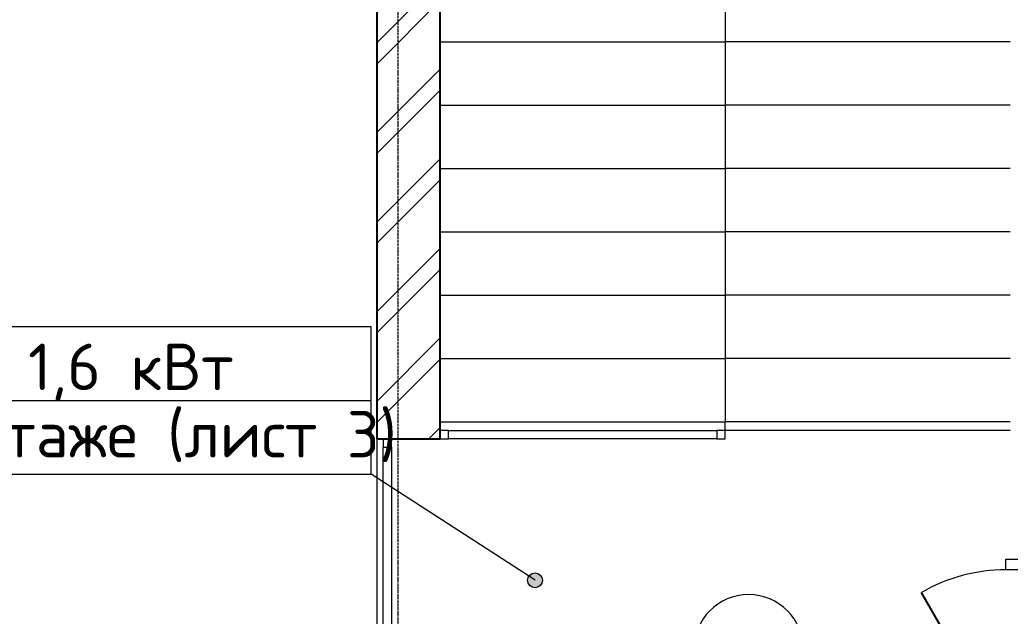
# Model space of a CAD drawing. Header units: millimetres. Extents: x -5016 to 22834, y -6019 to 18943.
# Drawn here: x 7710 to 12400, y 10180 to 13004 of the extents above; entities that cross this region are included whole.
import ezdxf
from ezdxf.enums import TextEntityAlignment as Align

# ---------------------------------------------------------------- set-up
doc = ezdxf.new("R2010")
doc.units = ezdxf.units.MM
doc.linetypes.add('Осевая 12-2-2', pattern=[16, 12, -2, 0, -2])
for name, color, linetype, lineweight in [('A-AREA-IDEN', 8, 'Continuous', 13), ('A-DOOR', 8, 'Continuous', 13), ('A-FLOR', 9, 'Continuous', 13), ('A-GLAZ-CWMG', 8, 'Continuous', 13), ('A-WALL', 8, 'Continuous', 13), ('A-WALL-PATT', 8, 'Continuous', 13), ('S-GRID', 8, 'Continuous', 13), ('S-STRS', 9, 'Continuous', 13), ('АР_подложка', 8, 'Continuous', 13), ('ОВ_выноски', 7, 'Continuous', 18), ('ОВ_марки', 7, 'Continuous', 18)]:
    doc.layers.add(name, color=color, linetype=linetype, lineweight=lineweight)
doc.styles.add('GOST', font='isocpeur.ttf', dxfattribs={"width": 0.9})

# ---------------------------------------------------------------- blocks, each defined once
blk = doc.blocks.new('Прямоугольный импост - Прямоугольный импост чёрный-1565337-Этаж 2 - Планировка')
at = {"layer": 'A-GLAZ-CWMG'}
for p, q in [((11598.2, 15652.6), (11638.2, 15652.6)), ((11598.2, 12612.6), (11598.2, 15652.6)), ((11638.2, 15652.6), (11638.2, 12612.6)), ((11638.2, 12612.6), (11598.2, 12612.6))]:
    blk.add_line(p, q, dxfattribs=at)
blk = doc.blocks.new('Прямоугольный импост - Прямоугольный импост чёрный-V5-Этаж 2 - Планировка')
at = {"layer": 'A-GLAZ-CWMG'}
for p, q in [((0, 20), (-40, 20)), ((-40, 20), (-40, -20)), ((-40, -20), (0, -20))]:
    blk.add_line(p, q, dxfattribs=at)
blk = doc.blocks.new('INT 19 Дверь межкомнатная одностворчатая - 900 х 2370 _800_ Глухое П-НАР-1569046-Этаж 2 - Планировка')
at = {"layer": 'A-DOOR', "lineweight": 25}
blk.add_line((-400, 170), (292.8, 570), dxfattribs=at)
at = {"layer": 'A-DOOR'}
for p, q in [((-400, 170), (-450, 170)), ((-450, 170), (-450, 95)), ((-400, 95), (-400, 170)), ((400, 95), (400, 170)), ((400, 170), (450, 170)), ((450, 170), (450, 95)), ((-450, 95), (-400, 95)), ((450, 95), (400, 95))]:
    blk.add_line(p, q, dxfattribs=at)
blk.add_arc((-400, 170), 800, 360, 30, dxfattribs=at)
blk = doc.blocks.new('Прямоугольный импост - Прямоугольный импост чёрный-1565356-Этаж 2 - Планировка')
at = {"layer": 'A-GLAZ-CWMG'}
for p, q in [((11908.2, 15692.6), (11908.2, 15732.6)), ((11908.2, 15732.6), (13178.2, 15732.6)), ((13178.2, 15732.6), (13178.2, 15692.6)), ((13178.2, 15692.6), (11908.2, 15692.6))]:
    blk.add_line(p, q, dxfattribs=at)
blk = doc.blocks.new('Прямоугольный импост - Прямоугольный импост чёрный-1565358-Этаж 2 - Планировка')
at = {"layer": 'A-GLAZ-CWMG'}
for p, q in [((-40, -20), (-40, 20)), ((-40, 20), (0, 20)), ((0, 20), (0, -20)), ((0, -20), (-40, -20))]:
    blk.add_line(p, q, dxfattribs=at)
blk = doc.blocks.new('Прямоугольный импост - Прямоугольный импост чёрный-1565359-Этаж 2 - Планировка')
at = {"layer": 'A-GLAZ-CWMG'}
for p, q in [((0, 20), (-40, 20)), ((-40, 20), (-40, -20)), ((-40, -20), (0, -20))]:
    blk.add_line(p, q, dxfattribs=at)
blk = doc.blocks.new('INT Марка помещения - Номер помещения _ Площадь _ Имя-1615504-Этаж 2 - Планировка')
at = {"layer": 'A-AREA-IDEN'}
for start, end in [(360, 180), (180, 360)]:
    blk.add_arc((0, 0), 2.6, start, end, dxfattribs=at)
blk = doc.blocks.new('АР_План_2_этажа')
at = {"layer": 'A-WALL-PATT', "lineweight": 9}
h = blk.add_hatch(dxfattribs=at)
h.set_pattern_fill('FP_1', color=256, style=0, pattern_type=2)
h.set_pattern_definition([(45, (0, 0), (-212.132, 212.132), []), (45, (0, 100), (-212.132, 212.132), [])])
h.paths.add_polyline_path([(11868.2, 15692.6), (11868.2, 18272.6), (11568.2, 18272.6), (11568.2, 15692.6)])
at = {"layer": 'A-FLOR'}
for p, q in [((14568.2, 15732.6), (13218.2, 15732.6)), ((11568.2, 15692.6), (11568.2, 12622.6))]:
    blk.add_line(p, q, dxfattribs=at)
at = {"layer": 'A-WALL', "lineweight": 25}
for p, q in [((11868.2, 15692.6), (11868.2, 19972.6)), ((11568.2, 18272.6), (11568.2, 15692.6)), ((11568.2, 15692.6), (11868.2, 15692.6))]:
    blk.add_line(p, q, dxfattribs=at)
at = {"layer": 'S-GRID', "color": 251, "linetype": 'Осевая 12-2-2', "true_color": 0x646464}
blk.add_line((11668.2, 22574.8), (11668.2, -1346.2), dxfattribs=at)
at = {"layer": 'S-STRS'}
for p, q in [((13218.2, 17872.6), (13218.2, 17572.6)), ((11868.2, 17572.6), (13218.2, 17572.6)), ((13218.2, 17572.6), (13218.2, 17272.6)), ((14568.2, 17572.6), (13218.2, 17572.6)), ((11868.2, 17272.6), (13218.2, 17272.6)), ((13218.2, 17272.6), (13218.2, 16972.6)), ((14568.2, 17272.6), (13218.2, 17272.6)), ((11868.2, 16972.6), (13218.2, 16972.6)), ((13218.2, 16972.6), (13218.2, 16672.6)), ((14568.2, 16972.6), (13218.2, 16972.6)), ((11868.2, 16672.6), (13218.2, 16672.6)), ((13218.2, 16672.6), (13218.2, 16372.6)), ((14568.2, 16672.6), (13218.2, 16672.6)), ((11868.2, 16372.6), (13218.2, 16372.6)), ((13218.2, 16372.6), (13218.2, 16072.6)), ((14568.2, 16372.6), (13218.2, 16372.6)), ((11868.2, 16072.6), (13218.2, 16072.6)), ((13218.2, 16072.6), (13218.2, 15772.6)), ((14568.2, 16072.6), (13218.2, 16072.6)), ((11868.2, 15772.6), (13218.2, 15772.6)), ((14568.2, 15772.6), (13218.2, 15772.6)), ((13218.2, 15732.6), (13218.2, 15772.6))]:
    blk.add_line(p, q, dxfattribs=at)
at = {"layer": 'A-AREA-IDEN', "xscale": 99.99999999999993, "yscale": 99.99999999999993, "zscale": 99.99999999999993}
blk.add_blockref('INT Марка помещения - Номер помещения _ Площадь _ Имя-1615504-Этаж 2 - Планировка', (13329.5, 14695), dxfattribs=at)
at = {"layer": 'A-DOOR', "lineweight": 25, "rotation": 89.99999999999993}
blk.add_blockref('INT 19 Дверь межкомнатная одностворчатая - 900 х 2370 _800_ Глухое П-НАР-1569046-Этаж 2 - Планировка', (14718.2, 14672.6), dxfattribs=at)
at = {"layer": 'A-GLAZ-CWMG'}
for name, p, rotation in [('Прямоугольный импост - Прямоугольный импост чёрный-1565359-Этаж 2 - Планировка', (11868.2, 15712.6), 180), ('Прямоугольный импост - Прямоугольный импост чёрный-V5-Этаж 2 - Планировка', (11618.2, 15692.6), 90)]:
    blk.add_blockref(name, p, dxfattribs=dict(at, rotation=rotation))
for name in ['Прямоугольный импост - Прямоугольный импост чёрный-1565356-Этаж 2 - Планировка', 'Прямоугольный импост - Прямоугольный импост чёрный-1565337-Этаж 2 - Планировка']:
    blk.add_blockref(name, (0, 0), dxfattribs=at)
at = {"layer": 'A-GLAZ-CWMG', "extrusion": (0, 0, -1), "rotation": 180}
blk.add_blockref('Прямоугольный импост - Прямоугольный импост чёрный-1565358-Этаж 2 - Планировка', (-13218.2, 15712.6), dxfattribs=at)

msp = doc.modelspace()

# ---------------------------------------------------------------- block references
at = {"layer": 'АР_подложка'}
msp.add_blockref('АР_План_2_этажа', (-2168, -4673), dxfattribs=at)

# ---------------------------------------------------------------- next in the draw order: hatches: boundary and pattern name
at = {"layer": 'ОВ_выноски'}
h = msp.add_hatch(color=7, dxfattribs=at)
edge = h.paths.add_edge_path()
edge.add_arc((10150, 10350), 35, 0, 360)

# ---------------------------------------------------------------- next in the draw order: linework, layer by layer
msp.add_circle((10150, 10350), 35, dxfattribs=at)

# ---------------------------------------------------------------- next in the draw order: wipeouts: each hides what was drawn before it
msp.add_wipeout([(5900, 10852), (9373.6, 10852), (9373.6, 11550), (5900, 11550)])

# ---------------------------------------------------------------- next in the draw order: linework, layer by layer
msp.add_lwpolyline([(10150, 10350), (9373.6, 10852)], dxfattribs=at)
at = {"layer": 'ОВ_марки'}
msp.add_lwpolyline([(5900, 10852), (9373.6, 10852), (9373.6, 11550), (5900, 11550)], close=True, dxfattribs=at)
msp.add_lwpolyline([(5900, 11201), (9373.6, 11201)], dxfattribs=at)

# ---------------------------------------------------------------- next in the draw order: texts
at = {"layer": 'ОВ_марки', "style": 'GOST'}
for s, p in [('2.1  +22 °С  1,6 кВт', (6000, 11360.5)), ('Кв-8 на 1 этаже (лист 3)', (6000, 11041.5))]:
    msp.add_text(s, height=220, dxfattribs=at).set_placement(p, align=Align.MIDDLE_LEFT)

doc.saveas('drawing.dxf')
